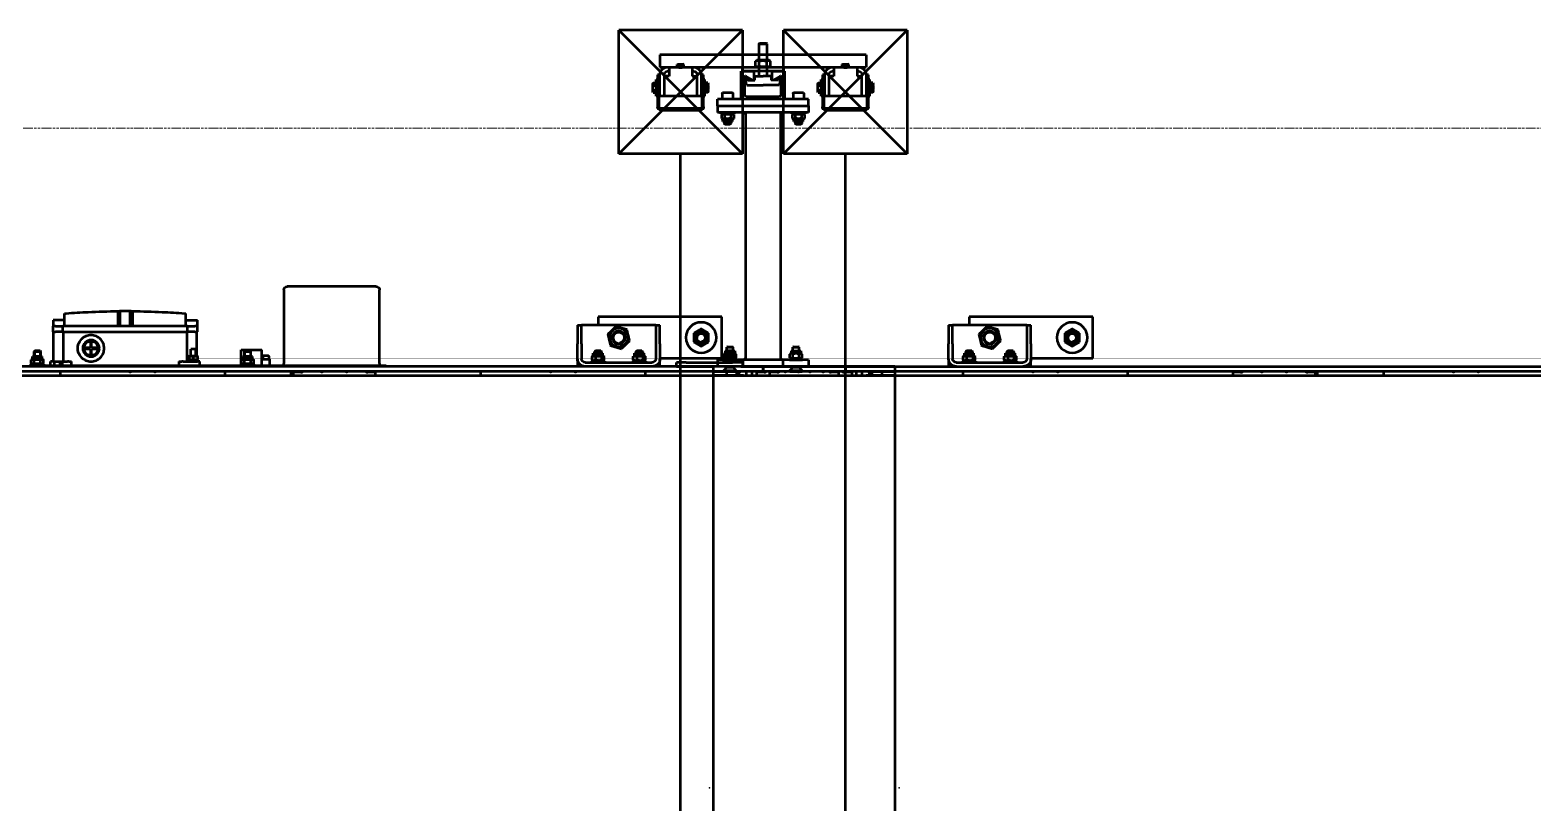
# Model space of a CAD drawing. Header units: metres. Extents: x -9802 to 773, y -8579 to 5125.
# Drawn here: x -4784.8 to -4602.6, y -1580.9 to -1487.2 of the extents above; entities that cross this region are included whole.
import ezdxf

# ---------------------------------------------------------------- set-up
doc = ezdxf.new("R2010")
doc.units = ezdxf.units.M
doc.header["$MEASUREMENT"] = 0
doc.linetypes.add('AM_ISO09W050', pattern=[22.5, 12, -1.5, 3, -1.5, 3, -1.5])
doc.linetypes.add('Amconstr', pattern=[9999, 9999, 0])
doc.layers.get('0').update_dxf_attribs({"color": 30, "lineweight": 0})
for name, color, linetype, lineweight in [('AM_CL', 1, 'Amconstr', 25), ('SSN_PBC-AM_0', 5, 'Continuous', 50), ('SSN_PBC-AM_11', 9, 'AM_ISO09W050', 18), ('SSN_Signalgeber-AM_0', 3, 'Continuous', 50)]:
    doc.layers.add(name, color=color, linetype=linetype, lineweight=lineweight)

# ---------------------------------------------------------------- blocks, each defined once
blk = doc.blocks.new('PBC_3190_20-017-10022_D')
at = {"layer": 'AM_CL'}
for p in [(0, 0), (3200, 0)]:
    blk.add_point(p, dxfattribs=at)
at = {"layer": 'SSN_PBC-AM_0'}
for p, q in [((5, 511), (5, -511)), ((3195, -511), (3195, 511)), ((41.5, -500), (5, -500)), ((5, -505), (38, -505)), ((21, -500), (21, -505)), ((33, -504.5), (33, -500)), ((36.1, -504.5), (33, -504.5)), ((36.1, -500), (36.1, -505)), ((1397, -505), (38, -505)), ((41.5, -500), (78, -500)), ((65, -505), (65, -511)), ((73, -505), (73, -500)), ((82.3, -504), (73, -504)), ((78, -500), (3122, -500)), ((78, -504.5), (78, -504)), ((78, -505), (78, -504.5)), ((82.3, -504), (84, -504)), ((84.5, -504.5), (84.5, -505)), ((161.5, -505), (161.5, -504.5)), ((162, -504), (163.7, -504)), ((173, -504), (163.7, -504)), ((165, -505), (165, -511)), ((168, -504), (168, -504.5)), ((168, -504.5), (168, -505)), ((173, -500), (173, -504)), ((173, -504), (173, -504.5)), ((173, -504.5), (173, -505)), ((178, -505), (178, -500)), ((185, -505), (185, -500)), ((307.5, -505), (307.5, -500)), ((507.5, -500), (507.5, -505)), ((635, -504), (635, -500)), ((635, -504.5), (635, -504)), ((644.3, -504), (635, -504)), ((635, -505), (635, -504.5)), ((640, -504.5), (640, -504)), ((640, -505), (640, -504.5)), ((644.3, -504), (646, -504)), ((646.5, -504.5), (646.5, -505)), ((723.5, -505), (723.5, -504.5)), ((724, -504), (725.7, -504)), ((735, -504), (725.7, -504)), ((730, -504), (730, -504.5)), ((730, -504.5), (730, -505)), ((735, -500), (735, -504)), ((735, -504), (735, -504.5)), ((735, -504.5), (735, -505)), ((737.5, -500), (737.5, -505)), ((817.5, -505), (817.5, -500)), ((3162, -505), (1803, -505)), ((2182.5, -505), (2182.5, -500)), ((2382.5, -500), (2382.5, -505)), ((2462.5, -505), (2462.5, -500)), ((2465, -504), (2465, -500)), ((2474.3, -504), (2465, -504)), ((2465, -504.5), (2465, -504)), ((2465, -505), (2465, -504.5)), ((2470, -504.5), (2470, -504)), ((2470, -505), (2470, -504.5)), ((2474.3, -504), (2476, -504)), ((2476.5, -504.5), (2476.5, -505)), ((2553.5, -505), (2553.5, -504.5)), ((2554, -504), (2555.7, -504)), ((2565, -504), (2555.7, -504)), ((2560, -504), (2560, -504.5)), ((2560, -504.5), (2560, -505)), ((2565, -500), (2565, -504)), ((2565, -504), (2565, -504.5)), ((2565, -504.5), (2565, -505)), ((2692.5, -505), (2692.5, -500)), ((2892.5, -500), (2892.5, -505)), ((3015, -500), (3015, -505)), ((3022, -500), (3022, -505)), ((3027, -504), (3027, -500)), ((3027, -504.5), (3027, -504)), ((3036.3, -504), (3027, -504)), ((3027, -505), (3027, -504.5)), ((3032, -504.5), (3032, -504)), ((3032, -505), (3032, -504.5)), ((3035, -511), (3035, -505)), ((3036.3, -504), (3038, -504)), ((3038.5, -504.5), (3038.5, -505)), ((3115.5, -505), (3115.5, -504.5)), ((3116, -504), (3117.7, -504)), ((3127, -504), (3117.7, -504)), ((3122, -500), (3160.1, -500)), ((3122, -504), (3122, -504.5)), ((3122, -504.5), (3122, -505)), ((3127, -500), (3127, -505)), ((3135, -511), (3135, -505)), ((3195, -500), (3160.1, -500)), ((3162, -505), (3195, -505)), ((3163.9, -505), (3163.9, -500)), ((3167, -504.5), (3163.9, -504.5)), ((3167, -504.5), (3167, -500)), ((3179, -505), (3179, -500)), ((-40, -511), (-28, -511)), ((-40, -511), (-40, -516)), ((-28, -516), (-40, -516)), ((-28, -511), (5, -511)), ((-28, -516), (28, -516)), ((38, -511), (5, -511)), ((17, -517.6), (17, -516)), ((17, -517.6), (33, -517.6)), ((17.8, -518.6), (17.8, -523.1)), ((19.2, -517.6), (18.3, -518.1)), ((19.2, -524), (18.3, -523.6)), ((30.8, -524), (19.2, -524)), ((19.2, -524), (19.2, -527.1)), ((30.8, -527.1), (19.2, -527.1)), ((19.5, -518.6), (19.5, -523.1)), ((21, -527.1), (21, -529.2)), ((21.7, -527.1), (21.7, -530)), ((26.6, -518.6), (26.6, -523.1)), ((40, -516), (28, -516)), ((28.3, -530), (28.3, -527.1)), ((29, -527.1), (29, -529.2)), ((30.8, -517.6), (31.7, -518.1)), ((30.8, -524), (31.7, -523.6)), ((30.8, -524), (30.8, -527.1)), ((32.2, -518.6), (32.2, -523.1)), ((33, -517.6), (33, -516)), ((38, -511), (1397, -511)), ((40, -516), (40, -511)), ((290, -520.3), (290, -511)), ((290, -520.3), (290, -538.5)), ((295, -538.5), (295, -520.3)), ((299.3, -516), (380.7, -516)), ((307, -517.6), (307, -516)), ((307, -517.6), (323, -517.6)), ((307.6, -518.6), (307.6, -523.1)), ((309.2, -517.6), (308, -518.3)), ((309.2, -524), (308, -523.4)), ((320.8, -524), (309.2, -524)), ((309.2, -524), (309.2, -527.1)), ((320.8, -527.1), (309.2, -527.1)), ((311, -527.1), (311, -529.2)), ((311.7, -527.1), (311.7, -530)), ((312.3, -518.6), (312.3, -523.1)), ((318.3, -530), (318.3, -527.1)), ((319, -527.1), (319, -529.2)), ((319.7, -518.6), (319.7, -523.1)), ((320.8, -517.6), (322, -518.3)), ((320.8, -524), (322, -523.4)), ((320.8, -524), (320.8, -527.1)), ((322.4, -518.6), (322.4, -523.1)), ((323, -517.6), (323, -516)), ((357, -517.6), (357, -516)), ((357, -517.6), (373, -517.6)), ((357.6, -518.6), (357.6, -523.1)), ((359.2, -517.6), (358, -518.3)), ((359.2, -524), (358, -523.4)), ((370.8, -524), (359.2, -524)), ((359.2, -524), (359.2, -527.1)), ((370.8, -527.1), (359.2, -527.1)), ((361, -527.1), (361, -529.2)), ((361.7, -527.1), (361.7, -530)), ((362.3, -518.6), (362.3, -523.1)), ((368.3, -530), (368.3, -527.1)), ((369, -527.1), (369, -529.2)), ((369.7, -518.6), (369.7, -523.1)), ((370.8, -517.6), (372, -518.3)), ((370.8, -524), (372, -523.4)), ((370.8, -524), (370.8, -527.1)), ((372.4, -518.6), (372.4, -523.1)), ((373, -517.6), (373, -516)), ((385, -538.5), (385, -520.3)), ((390, -511), (390, -520.3)), ((390, -538.5), (390, -520.3)), ((390, -521), (465, -521)), ((465, -521), (465, -571)), ((3162, -511), (1803, -511)), ((2148, -512), (2147, -512)), ((2147, -512), (2147, -513.6)), ((2163, -513.6), (2147, -513.6)), ((2149.2, -513.6), (2147.5, -514.6)), ((2147.5, -514.6), (2147.5, -519.1)), ((2149.2, -520), (2147.5, -519.1)), ((2148, -511), (2148, -512)), ((2148, -512), (2578, -512)), ((2160.8, -520), (2149.2, -520)), ((2149.2, -520), (2149.2, -523.1)), ((2160.8, -523.1), (2149.2, -523.1)), ((2151, -523.1), (2151, -529.2)), ((2151.2, -514.6), (2151.2, -519.1)), ((2151.7, -523.1), (2151.7, -530)), ((2158.3, -530), (2158.3, -523.1)), ((2158.8, -514.6), (2158.8, -519.1)), ((2159, -523.1), (2159, -529.2)), ((2160.8, -513.6), (2162.5, -514.6)), ((2160.8, -520), (2162.5, -519.1)), ((2160.8, -520), (2160.8, -523.1)), ((2162.5, -514.6), (2162.5, -519.1)), ((2163, -512), (2163, -513.6)), ((2171, -512), (2171, -517)), ((2174, -517), (2171, -517)), ((2173, -517), (2173, -518.6)), ((2174.5, -518.6), (2173, -518.6)), ((2174, -517), (2175.5, -517)), ((2174.5, -518.6), (2174, -518.9)), ((2174, -523), (2174, -519.4)), ((2174.5, -523.8), (2174, -523.5)), ((2174.5, -517), (2174.5, -553)), ((2175.5, -512), (2175.5, -517)), ((2175.5, -517), (2182.5, -517)), ((2182.5, -512), (2182.5, -517)), ((2182.5, -517), (2185.5, -517)), ((2185.5, -512), (2185.5, -517)), ((2185.5, -517), (2191.4, -517)), ((2186.5, -517), (2186.5, -553)), ((2192.9, -517), (2191.4, -517)), ((2192.9, -517), (2196.5, -517)), ((2196.5, -512), (2196.5, -517)), ((2219.5, -532.5), (2219.5, -524.3)), ((2220.5, -524.3), (2220.5, -532.5)), ((2326.5, -517), (2326.5, -512)), ((2326.5, -517), (2330.1, -517)), ((2331.6, -517), (2330.1, -517)), ((2331.6, -517), (2349, -517)), ((2336.5, -517), (2336.5, -553)), ((2338, -517), (2338, -518.6)), ((2350, -518.6), (2338, -518.6)), ((2339.5, -518.6), (2339, -518.9)), ((2339, -523), (2339, -519.4)), ((2339.5, -523.8), (2339, -523.5)), ((2339.5, -523.8), (2348.5, -523.8)), ((2341, -523.8), (2341, -532)), ((2344, -523), (2344, -519.4)), ((2347, -523.8), (2347, -532)), ((2348.5, -518.6), (2348.5, -518.6)), ((2348.5, -518.6), (2349, -518.9)), ((2348.5, -523.8), (2349, -523.5)), ((2348.5, -523.8), (2348.5, -553)), ((2352, -517), (2349, -517)), ((2349, -523), (2349, -519.4)), ((2350, -517), (2350, -518.6)), ((2352, -512), (2352, -517)), ((2402, -512), (2402, -513.6)), ((2418, -513.6), (2402, -513.6)), ((2402, -513.6), (2402, -531)), ((2404.2, -513.6), (2402.5, -514.6)), ((2402.5, -514.6), (2402.5, -519.1)), ((2404.2, -520), (2402.5, -519.1)), ((2415.8, -520), (2404.2, -520)), ((2404.2, -520), (2404.2, -523.1)), ((2415.8, -523.1), (2404.2, -523.1)), ((2406, -523.1), (2406, -529.2)), ((2406.2, -514.6), (2406.2, -519.1)), ((2406.7, -523.1), (2406.7, -530)), ((2413.3, -530), (2413.3, -523.1)), ((2413.8, -514.6), (2413.8, -519.1)), ((2414, -523.1), (2414, -529.2)), ((2415.8, -513.6), (2417.5, -514.6)), ((2415.8, -520), (2417.5, -519.1)), ((2415.8, -520), (2415.8, -523.1)), ((2417.5, -514.6), (2417.5, -519.1)), ((2418, -512), (2418, -513.6)), ((2427, -512), (2427, -531)), ((2427, -520), (2437, -520)), ((2428.5, -523.6), (2428.5, -520)), ((2435.1, -524), (2428.9, -524)), ((2435.5, -523.6), (2435.5, -520)), ((2437, -512), (2437, -520)), ((2454, -512), (2454, -514.4)), ((2454, -604), (2454, -514.4)), ((2570, -514.4), (2570, -512)), ((2570, -514.4), (2570, -604)), ((2578, -511), (2578, -512)), ((2810, -520.3), (2810, -511)), ((2810, -520.3), (2810, -538.5)), ((2815, -538.5), (2815, -520.3)), ((2819.3, -516), (2900.7, -516)), ((2827, -517.6), (2827, -516)), ((2827, -517.6), (2843, -517.6)), ((2827.6, -518.6), (2827.6, -523.1)), ((2829.2, -517.6), (2828, -518.3)), ((2829.2, -524), (2828, -523.4)), ((2840.8, -524), (2829.2, -524)), ((2829.2, -524), (2829.2, -527.1)), ((2840.8, -527.1), (2829.2, -527.1)), ((2831, -527.1), (2831, -529.2)), ((2831.7, -527.1), (2831.7, -530)), ((2832.3, -518.6), (2832.3, -523.1)), ((2838.3, -530), (2838.3, -527.1)), ((2839, -527.1), (2839, -529.2)), ((2839.7, -518.6), (2839.7, -523.1)), ((2840.8, -517.6), (2842, -518.3)), ((2840.8, -524), (2842, -523.4)), ((2840.8, -524), (2840.8, -527.1)), ((2842.4, -518.6), (2842.4, -523.1)), ((2843, -517.6), (2843, -516)), ((2877, -517.6), (2877, -516)), ((2877, -517.6), (2893, -517.6)), ((2877.6, -518.6), (2877.6, -523.1)), ((2879.2, -517.6), (2878, -518.3)), ((2879.2, -524), (2878, -523.4)), ((2890.8, -524), (2879.2, -524)), ((2879.2, -524), (2879.2, -527.1)), ((2890.8, -527.1), (2879.2, -527.1)), ((2881, -527.1), (2881, -529.2)), ((2881.7, -527.1), (2881.7, -530)), ((2882.3, -518.6), (2882.3, -523.1)), ((2888.3, -530), (2888.3, -527.1)), ((2889, -527.1), (2889, -529.2)), ((2889.7, -518.6), (2889.7, -523.1)), ((2890.8, -517.6), (2892, -518.3)), ((2890.8, -524), (2892, -523.4)), ((2890.8, -524), (2890.8, -527.1)), ((2892.4, -518.6), (2892.4, -523.1)), ((2893, -517.6), (2893, -516)), ((2905, -538.5), (2905, -520.3)), ((2910, -511), (2910, -520.3)), ((2910, -538.5), (2910, -520.3)), ((2910, -521), (2985, -521)), ((2985, -521), (2985, -571)), ((3195, -511), (3162, -511)), ((21, -529.2), (29, -529.2)), ((21.8, -530), (21, -529.2)), ((28.2, -530), (21.8, -530)), ((28.2, -530), (29, -529.2)), ((290, -561), (290, -538.5)), ((295, -538.5), (295, -561)), ((311, -529.2), (319, -529.2)), ((311.8, -530), (311, -529.2)), ((318.2, -530), (311.8, -530)), ((318.2, -530), (319, -529.2)), ((361, -529.2), (369, -529.2)), ((361.8, -530), (361, -529.2)), ((368.2, -530), (361.8, -530)), ((368.2, -530), (369, -529.2)), ((385, -561), (385, -538.5)), ((390, -538.5), (390, -561)), ((2151, -529.2), (2159, -529.2)), ((2151.8, -530), (2151, -529.2)), ((2158.2, -530), (2151.8, -530)), ((2158.2, -530), (2159, -529.2)), ((2211.3, -532.5), (2219.5, -532.5)), ((2219.5, -533.5), (2211.3, -533.5)), ((2219.5, -541.7), (2219.5, -533.5)), ((2220.5, -532.5), (2228.7, -532.5)), ((2228.7, -533.5), (2220.5, -533.5)), ((2220.5, -533.5), (2220.5, -541.7)), ((2347, -532), (2341, -532)), ((2402, -531), (2427, -531)), ((2406, -529.2), (2414, -529.2)), ((2406.8, -530), (2406, -529.2)), ((2413.2, -530), (2406.8, -530)), ((2413.2, -530), (2414, -529.2)), ((2810, -561), (2810, -538.5)), ((2815, -538.5), (2815, -561)), ((2831, -529.2), (2839, -529.2)), ((2831.8, -530), (2831, -529.2)), ((2838.2, -530), (2831.8, -530)), ((2838.2, -530), (2839, -529.2)), ((2881, -529.2), (2889, -529.2)), ((2881.8, -530), (2881, -529.2)), ((2888.2, -530), (2881.8, -530)), ((2888.2, -530), (2889, -529.2)), ((2905, -561), (2905, -538.5)), ((2910, -538.5), (2910, -561)), ((290, -561), (295, -561)), ((385, -561), (295, -561)), ((315, -571), (315, -561)), ((385, -561), (390, -561)), ((2174, -553), (2177, -553)), ((2174, -553), (2174, -560)), ((2177, -560), (2174, -560)), ((2174, -567), (2174, -560)), ((2183, -553), (2177, -553)), ((2177, -560), (2183, -560)), ((2186, -553), (2183, -553)), ((2183, -560), (2186, -560)), ((2186, -553), (2187.8, -553)), ((2186, -553), (2186, -560)), ((2187.8, -560), (2186, -560)), ((2187.8, -553), (2335.2, -553)), ((2335.2, -560), (2187.8, -560)), ((2188, -560), (2188, -575.3)), ((2252.5, -578), (2252.5, -560)), ((2255.5, -560), (2255.5, -578)), ((2267.5, -560), (2267.5, -578)), ((2270.5, -560), (2270.5, -578)), ((2335, -560), (2335, -575.3)), ((2335.2, -553), (2337, -553)), ((2337, -560), (2335.2, -560)), ((2340, -553), (2337, -553)), ((2337, -553), (2337, -560)), ((2337, -560), (2340, -560)), ((2346, -553), (2340, -553)), ((2340, -560), (2346, -560)), ((2346, -553), (2349, -553)), ((2349, -560), (2346, -560)), ((2349, -553), (2349, -560)), ((2349, -560), (2349, -567)), ((2810, -561), (2815, -561)), ((2905, -561), (2815, -561)), ((2835, -571), (2835, -561)), ((2905, -561), (2910, -561)), ((465, -571), (315, -571)), ((2188, -567), (2174, -567)), ((2335, -567), (2349, -567)), ((2985, -571), (2835, -571)), ((2566, -608), (2458, -608))]:
    blk.add_line(p, q, dxfattribs=at)
for centre, radius in [((440, -546), 18.5), ((2220, -533), 10), ((2960, -546), 18.5), ((340, -546), 11.2), ((340, -546), 8), ((340, -546), 8), ((340, -546), 7), ((440, -546), 8.3), ((440, -546), 6), ((440, -546), 6), ((440, -546), 5.5), ((2860, -546), 11.2), ((2860, -546), 8), ((2860, -546), 8), ((2860, -546), 7), ((2960, -546), 8.3), ((2960, -546), 6), ((2960, -546), 6), ((2960, -546), 5.5)]:
    blk.add_circle(centre, radius, dxfattribs=at)
for centre, radius, start, end in [((84, -504.5), 0.5, 0, 90), ((108, -505), 1, 0, 180), ((138, -505), 1, 0, 180), ((162, -504.5), 0.5, 90, 180), ((392.5, -505), 1, 0, 180), ((422.5, -505), 1, 0, 180), ((646, -504.5), 0.5, 0, 90), ((670, -505), 1, 0, 180), ((700, -505), 1, 0, 180), ((724, -504.5), 0.5, 90, 180), ((902.5, -505), 1, 0, 180), ((932.5, -505), 1, 0, 180), ((2267.5, -505), 1, 0, 180), ((2297.5, -505), 1, 0, 180), ((2476, -504.5), 0.5, 0, 90), ((2500, -505), 1, 0, 180), ((2530, -505), 1, 0, 180), ((2554, -504.5), 0.5, 90, 180), ((2777.5, -505), 1, 0, 180), ((2807.5, -505), 1, 0, 180), ((3038, -504.5), 0.5, 0, 90), ((3062, -505), 1, 0, 180), ((3092, -505), 1, 0, 180), ((3116, -504.5), 0.5, 90, 180), ((299.3, -520.3), 9.3, 90, 180), ((299.3, -520.3), 4.3, 90, 180), ((380.7, -520.3), 9.3, 0, 90), ((380.7, -520.3), 4.3, 0, 90), ((2220, -533), 16, 117.8291, 242.1709), ((2220, -533), 9.75, 92.9395, 177.0605), ((2220, -533), 8.68, 93.3031, 176.6969), ((2220, -533), 9.75, 2.9395, 87.0605), ((2220, -533), 8.68, 3.3031, 86.6969), ((2428.9, -523.6), 0.4, 180, 270), ((2435.1, -523.6), 0.4, 270, 0), ((2819.3, -520.3), 9.3, 90, 180), ((2819.3, -520.3), 4.3, 90, 180), ((2900.7, -520.3), 9.3, 0, 90), ((2900.7, -520.3), 4.3, 0, 90), ((340, -546), 6.79, 170, 80), ((440, -546), 4.95, 170, 80), ((2220, -533), 9.75, 182.9395, 267.0605), ((2220, -533), 8.68, 183.3031, 266.6969), ((2220, -533), 8.68, 273.3031, 356.6969), ((2220, -533), 9.75, 272.9395, 357.0605), ((2860, -546), 6.79, 170, 80), ((2960, -546), 4.95, 170, 80), ((2261.5, 422), 1000, 269.4843, 269.5989), ((2261.5, 422), 1000, 270.4011, 270.5157), ((2458, -604), 4, 180, 270), ((2566, -604), 4, 270, 0)]:
    blk.add_arc(centre, radius, start, end, dxfattribs=at)
for points, weights in [([(19.5, -518.6), (18.7, -517.5), (17.8, -518.6)], [1, 1.15470053838, 1]), ([(17.8, -523.1), (18.7, -524.1), (19.5, -523.1)], [1, 1.15470053838, 1]), ([(26.6, -518.6), (23, -517.5), (19.5, -518.6)], [1, 1.15470053838, 1]), ([(19.5, -523.1), (23, -524.1), (26.6, -523.1)], [1, 1.15470053838, 1]), ([(32.2, -518.6), (29.4, -517.5), (26.6, -518.6)], [1, 1.15470053838, 1]), ([(26.6, -523.1), (29.4, -524.1), (32.2, -523.1)], [1, 1.15470053838, 1]), ([(31.7, -518.1), (31.9, -518.2), (32.2, -518.6)], [1.06470801736, 1.04607917099, 1]), ([(32.2, -523.1), (31.9, -523.4), (31.7, -523.6)], [1, 1.04607917099, 1.06470801736]), ([(312.3, -518.6), (309.9, -517.5), (307.6, -518.6)], [1, 1.15470053838, 1]), ([(307.6, -518.6), (307.8, -518.4), (308, -518.3)], [1, 1.02264619613, 1.03866216066]), ([(307.6, -523.1), (309.9, -524.1), (312.3, -523.1)], [1, 1.15470053838, 1]), ([(308, -523.4), (307.8, -523.2), (307.6, -523.1)], [1.03866216066, 1.02264619613, 1]), ([(319.7, -518.6), (316, -517.5), (312.3, -518.6)], [1, 1.15470053838, 1]), ([(312.3, -523.1), (316, -524.1), (319.7, -523.1)], [1, 1.15470053838, 1]), ([(322.4, -518.6), (321, -517.5), (319.7, -518.6)], [1, 1.15470053838, 1]), ([(319.7, -523.1), (321, -524.1), (322.4, -523.1)], [1, 1.15470053838, 1]), ([(362.3, -518.6), (359.9, -517.5), (357.6, -518.6)], [1, 1.15470053838, 1]), ([(357.6, -518.6), (357.8, -518.4), (358, -518.3)], [1, 1.02264619613, 1.03866216066]), ([(357.6, -523.1), (359.9, -524.1), (362.3, -523.1)], [1, 1.15470053838, 1]), ([(358, -523.4), (357.8, -523.2), (357.6, -523.1)], [1.03866216066, 1.02264619613, 1]), ([(369.7, -518.6), (366, -517.5), (362.3, -518.6)], [1, 1.15470053838, 1]), ([(362.3, -523.1), (366, -524.1), (369.7, -523.1)], [1, 1.15470053838, 1]), ([(372.4, -518.6), (371, -517.5), (369.7, -518.6)], [1, 1.15470053838, 1]), ([(369.7, -523.1), (371, -524.1), (372.4, -523.1)], [1, 1.15470053838, 1]), ([(2151.2, -514.6), (2149.4, -513.5), (2147.5, -514.6)], [1, 1.15470053838, 1]), ([(2147.5, -519.1), (2149.4, -520.1), (2151.2, -519.1)], [1, 1.15470053838, 1]), ([(2158.8, -514.6), (2155, -513.5), (2151.2, -514.6)], [1, 1.15470053838, 1]), ([(2151.2, -519.1), (2155, -520.1), (2158.8, -519.1)], [1, 1.15470053838, 1]), ([(2162.5, -514.6), (2160.6, -513.5), (2158.8, -514.6)], [1, 1.15470053838, 1]), ([(2158.8, -519.1), (2160.6, -520.1), (2162.5, -519.1)], [1, 1.15470053838, 1]), ([(2174, -519.4), (2174, -518.9), (2174, -518.9)], [1, 1.07735026919, 1.07735026919]), ([(2174.5, -519.2), (2174.3, -519.3), (2174, -519.4)], [1.02530862327, 1.01390395077, 1]), ([(2174, -523), (2174.3, -523.1), (2174.5, -523.2)], [1, 1.01390395077, 1.02530862327]), ([(2174, -523.5), (2174, -523.5), (2174, -523)], [1.07735026919, 1.07735026919, 1]), ([(2219.5, -524.3), (2219.5, -523.8), (2219.5, -523.3)], [1, 1.00170221018, 1]), ([(2220.5, -523.3), (2220.5, -523.8), (2220.5, -524.3)], [1, 1.00170221018, 1]), ([(2339, -519.4), (2339, -518.9), (2339, -518.9)], [1, 1.07735026919, 1.07735026919]), ([(2344, -519.4), (2341.5, -518.5), (2339, -519.4)], [1, 1.15470053838, 1]), ([(2339, -523), (2341.5, -523.9), (2344, -523)], [1, 1.15470053838, 1]), ([(2339, -523.5), (2339, -523.5), (2339, -523)], [1.07735026919, 1.07735026919, 1]), ([(2349, -519.4), (2346.5, -518.5), (2344, -519.4)], [1, 1.15470053838, 1]), ([(2344, -523), (2346.5, -523.9), (2349, -523)], [1, 1.15470053838, 1]), ([(2349, -518.9), (2349, -518.9), (2349, -519.4)], [1.07735026919, 1.07735026919, 1]), ([(2349, -523), (2349, -523.5), (2349, -523.5)], [1, 1.07735026919, 1.07735026919]), ([(2406.2, -514.6), (2404.4, -513.5), (2402.5, -514.6)], [1, 1.15470053838, 1]), ([(2402.5, -519.1), (2404.4, -520.1), (2406.2, -519.1)], [1, 1.15470053838, 1]), ([(2413.8, -514.6), (2410, -513.5), (2406.2, -514.6)], [1, 1.15470053838, 1]), ([(2406.2, -519.1), (2410, -520.1), (2413.8, -519.1)], [1, 1.15470053838, 1]), ([(2417.5, -514.6), (2415.6, -513.5), (2413.8, -514.6)], [1, 1.15470053838, 1]), ([(2413.8, -519.1), (2415.6, -520.1), (2417.5, -519.1)], [1, 1.15470053838, 1]), ([(2832.3, -518.6), (2829.9, -517.5), (2827.6, -518.6)], [1, 1.15470053838, 1]), ([(2827.6, -518.6), (2827.8, -518.4), (2828, -518.3)], [1, 1.02264619613, 1.03866216066]), ([(2827.6, -523.1), (2829.9, -524.1), (2832.3, -523.1)], [1, 1.15470053838, 1]), ([(2828, -523.4), (2827.8, -523.2), (2827.6, -523.1)], [1.03866216066, 1.02264619613, 1]), ([(2839.7, -518.6), (2836, -517.5), (2832.3, -518.6)], [1, 1.15470053838, 1]), ([(2832.3, -523.1), (2836, -524.1), (2839.7, -523.1)], [1, 1.15470053838, 1]), ([(2842.4, -518.6), (2841, -517.5), (2839.7, -518.6)], [1, 1.15470053838, 1]), ([(2839.7, -523.1), (2841, -524.1), (2842.4, -523.1)], [1, 1.15470053838, 1]), ([(2882.3, -518.6), (2879.9, -517.5), (2877.6, -518.6)], [1, 1.15470053838, 1]), ([(2877.6, -518.6), (2877.8, -518.4), (2878, -518.3)], [1, 1.02264619613, 1.03866216066]), ([(2877.6, -523.1), (2879.9, -524.1), (2882.3, -523.1)], [1, 1.15470053838, 1]), ([(2878, -523.4), (2877.8, -523.2), (2877.6, -523.1)], [1.03866216066, 1.02264619613, 1]), ([(2889.7, -518.6), (2886, -517.5), (2882.3, -518.6)], [1, 1.15470053838, 1]), ([(2882.3, -523.1), (2886, -524.1), (2889.7, -523.1)], [1, 1.15470053838, 1]), ([(2892.4, -518.6), (2891, -517.5), (2889.7, -518.6)], [1, 1.15470053838, 1]), ([(2889.7, -523.1), (2891, -524.1), (2892.4, -523.1)], [1, 1.15470053838, 1]), ([(326.7, -549.9), (328.3, -543.2), (329.9, -536.5)], [1, 1.15470053838, 1]), ([(329.9, -536.5), (336.6, -534.5), (343.2, -532.5)], [1, 1.15470053838, 1]), ([(343.2, -532.5), (348.3, -537.3), (353.3, -542.1)], [1, 1.15470053838, 1]), ([(353.3, -542.1), (351.7, -548.8), (350.1, -555.5)], [1, 1.15470053838, 1]), ([(431, -540.8), (435.5, -538.2), (440, -535.6)], [1, 1.15470053838, 1]), ([(431, -551.2), (431, -546), (431, -540.8)], [1, 1.15470053838, 1]), ([(440, -535.6), (444.5, -538.2), (449, -540.8)], [1, 1.15470053838, 1]), ([(449, -540.8), (449, -546), (449, -551.2)], [1, 1.15470053838, 1]), ([(2210.3, -532.5), (2210.8, -532.5), (2211.3, -532.5)], [1, 1.00170221045, 1]), ([(2211.3, -533.5), (2210.8, -533.5), (2210.3, -533.5)], [1, 1.0017022103, 1]), ([(2219.5, -542.7), (2219.5, -542.2), (2219.5, -541.7)], [1, 1.00170221018, 1]), ([(2220.5, -541.7), (2220.5, -542.2), (2220.5, -542.7)], [1, 1.00170221018, 1]), ([(2228.7, -532.5), (2229.2, -532.5), (2229.7, -532.5)], [1, 1.00170221018, 1]), ([(2229.7, -533.5), (2229.2, -533.5), (2228.7, -533.5)], [1, 1.0017022102, 1]), ([(2846.7, -549.9), (2848.3, -543.2), (2849.9, -536.5)], [1, 1.15470053838, 1]), ([(2849.9, -536.5), (2856.6, -534.5), (2863.2, -532.5)], [1, 1.15470053838, 1]), ([(2863.2, -532.5), (2868.3, -537.3), (2873.3, -542.1)], [1, 1.15470053838, 1]), ([(2873.3, -542.1), (2871.7, -548.8), (2870.1, -555.5)], [1, 1.15470053838, 1]), ([(2951, -540.8), (2955.5, -538.2), (2960, -535.6)], [1, 1.15470053838, 1]), ([(2951, -551.2), (2951, -546), (2951, -540.8)], [1, 1.15470053838, 1]), ([(2960, -535.6), (2964.5, -538.2), (2969, -540.8)], [1, 1.15470053838, 1]), ([(2969, -540.8), (2969, -546), (2969, -551.2)], [1, 1.15470053838, 1]), ([(336.8, -559.5), (331.7, -554.7), (326.7, -549.9)], [1, 1.15470053838, 1]), ([(350.1, -555.5), (343.4, -557.5), (336.8, -559.5)], [1, 1.15470053838, 1]), ([(440, -556.4), (435.5, -553.8), (431, -551.2)], [1, 1.15470053838, 1]), ([(449, -551.2), (444.5, -553.8), (440, -556.4)], [1, 1.15470053838, 1]), ([(2856.8, -559.5), (2851.7, -554.7), (2846.7, -549.9)], [1, 1.15470053838, 1]), ([(2870.1, -555.5), (2863.4, -557.5), (2856.8, -559.5)], [1, 1.15470053838, 1]), ([(2960, -556.4), (2955.5, -553.8), (2951, -551.2)], [1, 1.15470053838, 1]), ([(2969, -551.2), (2964.5, -553.8), (2960, -556.4)], [1, 1.15470053838, 1])]:
    blk.add_rational_spline(points, weights, degree=2, dxfattribs=at)
for points, knots in [([(2212.5, -518.9), (2213, -518.6), (2213.4, -518.4), (2214.9, -517.8), (2215.9, -517.5), (2218, -517.1), (2219, -517), (2221, -517), (2222, -517.1), (2224.1, -517.5), (2225.1, -517.8), (2227.1, -518.6), (2228.1, -519.1), (2229.8, -520.3), (2230.6, -521), (2232, -522.4), (2232.7, -523.2), (2233.9, -524.9), (2234.4, -525.9), (2235.2, -527.9), (2235.5, -528.9), (2235.9, -531), (2236, -532), (2236, -533), (2236, -534), (2235.9, -535), (2235.5, -537.1), (2235.2, -538.1), (2234.4, -540.1), (2233.9, -541.1), (2232.7, -542.8), (2232, -543.6), (2230.6, -545), (2229.8, -545.7), (2228.1, -546.9), (2227.1, -547.4), (2225.1, -548.2), (2224.1, -548.5), (2222, -548.9), (2221, -549), (2219, -549), (2218, -548.9), (2215.9, -548.5), (2214.9, -548.2), (2213.4, -547.6), (2213, -547.4), (2212.5, -547.1)], [-3.157691, -3.157691, -3.157691, -3.157691, -3.017539, -3.017539, -2.715197, -2.715197, -2.412854, -2.412854, -2.110946, -2.110946, -1.809038, -1.809038, -1.50713, -1.50713, -1.205222, -1.205222, -0.903916, -0.903916, -0.602611, -0.602611, -0.301305, -0.301305, 0, 0, 0, 0.301305, 0.301305, 0.602611, 0.602611, 0.903916, 0.903916, 1.205222, 1.205222, 1.50713, 1.50713, 1.809038, 1.809038, 2.110946, 2.110946, 2.412854, 2.412854, 2.715197, 2.715197, 3.017539, 3.017539, 3.157691, 3.157691, 3.157691, 3.157691]), ([(2188, -575.3), (2188, -575.3), (2188, -575.3), (2188.2, -575.3), (2188.4, -575.3), (2188.7, -575.4), (2189, -575.4), (2189.4, -575.4), (2189.5, -575.4), (2189.7, -575.4)], [0, 0, 0, 0, 0.073821, 0.073821, 0.147642, 0.147642, 0.2216762, 0.2216762, 0.272127, 0.272127, 0.272127, 0.272127]), ([(2189.7, -575.4), (2198.6, -576.1), (2207.6, -576.6), (2228.5, -577.5), (2240.5, -577.9), (2252.5, -578)], [10.041981, 10.041981, 10.041981, 10.041981, 12.587239, 12.587239, 15.942969, 15.942969, 15.942969, 15.942969]), ([(2255.5, -578), (2255.5, -578), (2255.5, -578), (2255.4, -578), (2255.3, -578), (2255.1, -578), (2255, -578), (2254.8, -578), (2254.6, -578), (2254.5, -578)], [0.3013531, 0.3013531, 0.3013531, 0.3013531, 0.3390217, 0.3390217, 0.3766903, 0.3766903, 0.4143598, 0.4143598, 0.4520294, 0.4520294, 0.4520294, 0.4520294]), ([(2267.5, -578), (2267.5, -578), (2267.3, -578), (2266.7, -578), (2266.3, -578), (2265.2, -578), (2264.5, -578), (2263.1, -578), (2262.3, -578), (2260.7, -578), (2259.9, -578), (2258.5, -578), (2257.8, -578), (2256.7, -578), (2256.3, -578), (2255.7, -578), (2255.5, -578), (2255.5, -578)], [-1.808101, -1.808101, -1.808101, -1.808101, -1.582088, -1.582088, -1.356076, -1.356076, -1.130063, -1.130063, -0.90405, -0.90405, -0.678038, -0.678038, -0.452025, -0.452025, -0.226013, -0.226013, 0, 0, 0, 0]), ([(2268.5, -578), (2268.4, -578), (2268.2, -578), (2268, -578), (2267.9, -578), (2267.7, -578), (2267.6, -578), (2267.5, -578), (2267.5, -578), (2267.5, -578)], [-0.1506763, -0.1506763, -0.1506763, -0.1506763, -0.1130068, -0.1130068, -0.0753372, -0.0753372, -0.0376686, -0.0376686, 0, 0, 0, 0]), ([(2270.5, -578), (2282.5, -577.9), (2294.5, -577.5), (2315.4, -576.6), (2324.4, -576.1), (2333.3, -575.4)], [17.623001, 17.623001, 17.623001, 17.623001, 20.978731, 20.978731, 23.523987, 23.523987, 23.523987, 23.523987]), ([(2333.3, -575.4), (2333.5, -575.4), (2333.6, -575.4), (2334, -575.4), (2334.3, -575.4), (2334.6, -575.3), (2334.8, -575.3), (2335, -575.3), (2335, -575.3), (2335, -575.3)], [0.3192735, 0.3192735, 0.3192735, 0.3192735, 0.3697268, 0.3697268, 0.443761, 0.443761, 0.517582, 0.517582, 0.5914031, 0.5914031, 0.5914031, 0.5914031])]:
    blk.add_open_spline(points, degree=3, knots=knots, dxfattribs=at)
at = {"layer": 'SSN_PBC-AM_11'}
blk.add_line((0, -800), (3200, -800), dxfattribs=at)
blk = doc.blocks.new('LS_Symbol')
at = {"layer": 'SSN_Signalgeber-AM_0'}
for p, q in [((-75, 769), (-75, 919)), ((-75, 919), (75, 919)), ((75, 919), (-75, 769)), ((75, 769), (-75, 919)), ((-75, 919), (75, 919)), ((75, 919), (75, 769)), ((-75, 769), (75, 769)), ((0, 769), (0, -769)), ((-75, -919), (-75, -769)), ((-75, -769), (75, -769)), ((75, -769), (-75, -919)), ((75, -919), (-75, -769)), ((-75, -769), (75, -769)), ((75, -769), (75, -919)), ((-75, -919), (75, -919))]:
    blk.add_line(p, q, dxfattribs=at)
blk = doc.blocks.new('Signalgeber_31-011-00008_300_D')
at = {"layer": 'SSN_Signalgeber-AM_0'}
for p, q in [((-353.5, 128), (-314.8, 128)), ((-353.5, 126), (-353.5, 128)), ((-328, 129.5), (-348, 129.5)), ((-348, 129.5), (-348, 128)), ((-348, 128), (-328, 128)), ((-343.8, 133.1), (-343, 133.5)), ((-343.8, 133.1), (-343.8, 130)), ((-343.8, 130), (-342.3, 130)), ((-333, 133.5), (-343, 133.5)), ((-342.3, 130), (-333.6, 130)), ((-342.3, 130), (-342.3, 129.5)), ((-340.7, 129.5), (-342.3, 129.5)), ((-340.9, 133.1), (-340.9, 130)), ((-335.3, 129.5), (-340.7, 129.5)), ((-333.6, 129.5), (-335.3, 129.5)), ((-335.1, 133.1), (-335.1, 130)), ((-333.6, 130), (-332.2, 130)), ((-333.6, 130), (-333.6, 129.5)), ((-332.2, 133.1), (-333, 133.5)), ((-332.2, 133.1), (-332.2, 130)), ((-328, 128), (-328, 129.5)), ((-378, -125), (-378, 125)), ((-378, 125), (-363, 125)), ((-363, 125), (-363, -125)), ((-363, 115.7), (-363, 84.3)), ((-363, 114), (-352, 114)), ((-358, 114), (-358, 115.7)), ((-328, 125), (-353.7, 125)), ((-353.7, 120), (-328, 120)), ((-314.8, 126), (-353.5, 126)), ((-352, 114), (-352, 120)), ((-328, 75), (-328, 125)), ((-313, 75.8), (-313, 124.2)), ((-311, 124.2), (-311, 75.8)), ((-366.1, 104), (-366.7, 103)), ((-366.7, 103), (-366.7, 97.1)), ((-366.1, 96), (-366.7, 97.1)), ((-364.1, 104), (-366.1, 104)), ((-364.1, 102), (-366.1, 102)), ((-364.1, 98), (-366.1, 98)), ((-364.1, 96), (-366.1, 96)), ((-364.1, 104), (-363.5, 103)), ((-364.1, 96), (-363.5, 97.1)), ((-363.5, 96.5), (-363.5, 103.5)), ((-363, 103.5), (-363.5, 103.5)), ((-363, 103.3), (-363.5, 103.3)), ((-363.5, 103), (-363.5, 97.1)), ((-363, 102.8), (-363.5, 102.8)), ((-363, 102), (-363.5, 102)), ((-363, 101), (-363.5, 101)), ((-363, 100), (-363.5, 100)), ((-363, 99), (-363.5, 99)), ((-363, 98), (-363.5, 98)), ((-363, 97.2), (-363.5, 97.2)), ((-363, 96.7), (-363.5, 96.7)), ((-363, 96.5), (-363.5, 96.5)), ((-363, 96.5), (-363, 103.5)), ((-363, 101.6), (-362.6, 102)), ((-363, 101.6), (-363, 98.4)), ((-362.6, 98), (-363, 98.4)), ((-362.6, 102), (-362.6, 98)), ((-361.7, 102), (-362.6, 102)), ((-361.7, 98), (-362.6, 98)), ((-363, 86), (-352, 86)), ((-358, 84.3), (-358, 86)), ((-328, 80), (-353.7, 80)), ((-353.7, 75), (-328, 75)), ((-353.5, 74), (-314.8, 74)), ((-353.5, 72), (-353.5, 74)), ((-352, 86), (-352, 80)), ((-314.8, 72), (-353.5, 72)), ((-348, 70.5), (-348, 72)), ((-348, 72), (-328, 72)), ((-328, 70.5), (-348, 70.5)), ((-343.8, 66.9), (-343.8, 70)), ((-343.8, 70), (-342.3, 70)), ((-343.8, 66.9), (-343, 66.5)), ((-333, 66.5), (-343, 66.5)), ((-340.7, 70.5), (-342.3, 70.5)), ((-342.3, 70), (-342.3, 70.5)), ((-342.3, 70), (-333.6, 70)), ((-340.9, 66.9), (-340.9, 70)), ((-335.3, 70.5), (-340.7, 70.5)), ((-333.6, 70.5), (-335.3, 70.5)), ((-335.1, 66.9), (-335.1, 70)), ((-333.6, 70), (-333.6, 70.5)), ((-333.6, 70), (-332.2, 70)), ((-332.2, 66.9), (-333, 66.5)), ((-332.2, 66.9), (-332.2, 70)), ((-328, 72), (-328, 70.5)), ((-324, -55), (-324, 55)), ((-316, 55), (-324, 55)), ((-316, 55), (-316, -55)), ((-316, 55), (-308, 55)), ((-316, 55), (-316, -55)), ((-308, -55), (-308, 55)), ((-8, -55), (-8, 55)), ((-8, 55), (0, 55)), ((0, -55), (0, 55)), ((-332, 37.3), (-332, 48.7)), ((-331.2, 49.5), (-324, 49.5)), ((-331.2, 36.5), (-324, 36.5)), ((-324, 36.5), (-324, 49.5)), ((-308, 51), (-308, 35)), ((-306.4, 51), (-308, 51)), ((-306.4, 48.8), (-306.4, 51)), ((-305.4, 50.5), (-306.4, 48.8)), ((-306.4, 48.8), (-306.4, 37.2)), ((-306.4, 35), (-306.4, 37.2)), ((-305.4, 35.5), (-306.4, 37.2)), ((-305.4, 50.5), (-300.9, 50.5)), ((-305.4, 46.8), (-300.9, 46.8)), ((-305.4, 39.2), (-300.9, 39.2)), ((-300.9, 50.5), (-300, 48.8)), ((-300.9, 35.5), (-300, 37.2)), ((-296.9, 48.8), (-300, 48.8)), ((-300, 48.8), (-300, 37.2)), ((-296.9, 37.2), (-300, 37.2)), ((-296.9, 48.8), (-296.9, 37.2)), ((-296.9, 47), (-294.8, 47)), ((-296.9, 39), (-294.8, 39)), ((-294.8, 47), (-294.8, 39)), ((-294, 46.2), (-294.8, 47)), ((-294.8, 39), (-294, 39.8)), ((-294, 46.2), (-294, 39.8)), ((-24, 43.2), (-23.2, 44)), ((-24, 43.2), (-24, 36.8)), ((-23.2, 36), (-24, 36.8)), ((-23.2, 44), (-23.2, 36)), ((-19.1, 44), (-23.2, 44)), ((-19.1, 45.8), (-16, 45.8)), ((-19.1, 45.8), (-19.1, 34.2)), ((-15.1, 47.5), (-16, 45.8)), ((-16, 45.8), (-16, 34.2)), ((-10.6, 47.5), (-15.1, 47.5)), ((-10.6, 43.8), (-15.1, 43.8)), ((-10.6, 47.5), (-9.6, 45.8)), ((-9.6, 45.8), (-9.6, 48)), ((-9.6, 48), (-8, 48)), ((-9.6, 45.8), (-9.6, 34.2)), ((-8, 48), (-8, 32)), ((1, 44), (0, 44)), ((4.7, 47.6), (1, 44)), ((1, 44), (1, 36)), ((4.7, 47.6), (4.7, 32.4)), ((4.7, 47.6), (6, 47.6)), ((6, 47.6), (6, 32.4)), ((-358, 25), (-363, 25)), ((-363, 25), (-363, -25)), ((-324, 26.3), (-358, 26.3)), ((-358, 26.3), (-358, 11)), ((-358, -25), (-358, 25)), ((-347.4, 12.5), (-352.1, 20.8)), ((-351.3, 22.3), (-329.5, 22.3)), ((-343.3, 20.5), (-350, 20.5)), ((-350, 20.5), (-347.2, 18.2)), ((-341.2, 19.5), (-343.3, 20.5)), ((-341.2, 19.5), (-341.2, 0)), ((-327.5, 20.3), (-327.5, -20.2)), ((-308, 35), (-306.4, 35)), ((-308, 21.2), (-8, 21.2)), ((-305.4, 35.5), (-300.9, 35.5)), ((-19.1, 36), (-23.2, 36)), ((-19.1, 34.2), (-16, 34.2)), ((-15.1, 32.5), (-16, 34.2)), ((-10.6, 36.2), (-15.1, 36.2)), ((-10.6, 32.5), (-15.1, 32.5)), ((-10.6, 32.5), (-9.6, 34.2)), ((-9.6, 32), (-9.6, 34.2)), ((-8, 32), (-9.6, 32)), ((0, 24), (-8, 24)), ((1, 36), (0, 36)), ((4.7, 32.4), (1, 36)), ((6, 32.4), (4.7, 32.4)), ((-391.3, 5), (-392.2, 4.1)), ((-392.2, 4.1), (-392.2, -4.1)), ((-391.3, 5), (-391.3, -5)), ((-391.3, 5), (-371.4, 5)), ((-370.3, 9.2), (-371.4, 7.3)), ((-371.4, -7.3), (-371.4, 7.3)), ((-364.1, 9.2), (-370.3, 9.2)), ((-364.1, 4.6), (-370.3, 4.6)), ((-364.1, 9.2), (-363, 7.3)), ((-363, -7.3), (-363, 7.3)), ((-363, 5), (-352.2, 5)), ((-358, 11), (-348.2, 11)), ((-347.2, 10), (-352.2, 10)), ((-352.2, 10), (-352.2, 0)), ((-352.2, -10), (-352.2, 0)), ((-347.2, 18.2), (-347.2, 10)), ((-341.2, -19.5), (-341.2, 0)), ((-391.3, -5), (-392.2, -4.1)), ((-371.4, -5), (-391.3, -5)), ((-370.3, -9.2), (-371.4, -7.3)), ((-364.1, -4.6), (-370.3, -4.6)), ((-364.1, -9.2), (-370.3, -9.2)), ((-364.1, -9.2), (-363, -7.3)), ((-352.2, -5), (-363, -5)), ((-348.2, -11), (-358, -11)), ((-358, -11), (-358, -26.2)), ((-352.2, -10), (-347.2, -10)), ((-352.1, -20.7), (-347.4, -12.5)), ((-350, -20.5), (-347.2, -18.2)), ((-347.2, -18.2), (-347.2, -10)), ((-363, -25), (-358, -25)), ((-358, -26.2), (-324, -26.2)), ((-329.5, -22.2), (-351.3, -22.2)), ((-350, -20.5), (-343.3, -20.5)), ((-341.2, -19.5), (-343.3, -20.5)), ((-308, -21.2), (-8, -21.2)), ((-308, -35), (-308, -51)), ((-306.4, -35), (-308, -35)), ((-306.4, -37.2), (-306.4, -35)), ((-305.4, -35.5), (-306.4, -37.2)), ((-305.4, -35.5), (-300.9, -35.5)), ((-300.9, -35.5), (-300, -37.2)), ((-24, -36.8), (-23.2, -36)), ((-23.2, -36), (-23.2, -44)), ((-19.1, -36), (-23.2, -36)), ((-19.1, -34.2), (-16, -34.2)), ((-19.1, -34.2), (-19.1, -45.8)), ((-15.1, -32.5), (-16, -34.2)), ((-16, -34.2), (-16, -45.8)), ((-10.6, -32.5), (-15.1, -32.5)), ((-10.6, -36.2), (-15.1, -36.2)), ((-10.6, -32.5), (-9.6, -34.2)), ((-9.6, -34.2), (-9.6, -32)), ((-9.6, -32), (-8, -32)), ((-9.6, -34.2), (-9.6, -45.8)), ((-8, -24), (0, -24)), ((-8, -32), (-8, -48)), ((1, -36), (0, -36)), ((4.7, -32.4), (1, -36)), ((1, -36), (1, -44)), ((4.7, -32.4), (4.7, -47.6)), ((4.7, -32.4), (6, -32.4)), ((6, -32.4), (6, -47.6)), ((-332, -48.7), (-332, -37.3)), ((-331.2, -36.5), (-324, -36.5)), ((-331.2, -49.5), (-324, -49.5)), ((-324, -49.5), (-324, -36.5)), ((-308, -51), (-306.4, -51)), ((-306.4, -37.2), (-306.4, -48.8)), ((-306.4, -51), (-306.4, -48.8)), ((-305.4, -50.5), (-306.4, -48.8)), ((-305.4, -39.2), (-300.9, -39.2)), ((-305.4, -46.8), (-300.9, -46.8)), ((-305.4, -50.5), (-300.9, -50.5)), ((-300.9, -50.5), (-300, -48.8)), ((-296.9, -37.2), (-300, -37.2)), ((-300, -37.2), (-300, -48.8)), ((-296.9, -48.8), (-300, -48.8)), ((-296.9, -37.2), (-296.9, -48.8)), ((-296.9, -39), (-294.8, -39)), ((-296.9, -47), (-294.8, -47)), ((-294.8, -39), (-294.8, -47)), ((-294, -39.8), (-294.8, -39)), ((-294.8, -47), (-294, -46.2)), ((-294, -39.8), (-294, -46.2)), ((-24, -36.8), (-24, -43.2)), ((-23.2, -44), (-24, -43.2)), ((-19.1, -44), (-23.2, -44)), ((-19.1, -45.8), (-16, -45.8)), ((-15.1, -47.5), (-16, -45.8)), ((-10.6, -43.8), (-15.1, -43.8)), ((-10.6, -47.5), (-15.1, -47.5)), ((-10.6, -47.5), (-9.6, -45.8)), ((-9.6, -48), (-9.6, -45.8)), ((-8, -48), (-9.6, -48)), ((1, -44), (0, -44)), ((4.7, -47.6), (1, -44)), ((6, -47.6), (4.7, -47.6)), ((-353.5, -72), (-314.8, -72)), ((-353.5, -74), (-353.5, -72)), ((-328, -70.5), (-348, -70.5)), ((-348, -70.5), (-348, -72)), ((-348, -72), (-328, -72)), ((-343.8, -66.9), (-343, -66.5)), ((-343.8, -66.9), (-343.8, -70)), ((-343.8, -70), (-342.3, -70)), ((-333, -66.5), (-343, -66.5)), ((-342.3, -70), (-333.6, -70)), ((-342.3, -70), (-342.3, -70.5)), ((-340.7, -70.5), (-342.3, -70.5)), ((-340.9, -66.9), (-340.9, -70)), ((-335.3, -70.5), (-340.7, -70.5)), ((-333.6, -70.5), (-335.3, -70.5)), ((-335.1, -66.9), (-335.1, -70)), ((-333.6, -70), (-332.2, -70)), ((-333.6, -70), (-333.6, -70.5)), ((-332.2, -66.9), (-333, -66.5)), ((-332.2, -66.9), (-332.2, -70)), ((-328, -72), (-328, -70.5)), ((-316, -55), (-324, -55)), ((-316, -55), (-308, -55)), ((-8, -55), (0, -55)), ((-363, -84.3), (-363, -115.7)), ((-363, -86), (-352, -86)), ((-358, -86), (-358, -84.3)), ((-328, -75), (-353.7, -75)), ((-353.7, -80), (-328, -80)), ((-314.8, -74), (-353.5, -74)), ((-352, -86), (-352, -80)), ((-328, -125), (-328, -75)), ((-313, -124.2), (-313, -75.8)), ((-311, -75.8), (-311, -124.2)), ((-366.1, -96), (-366.7, -97)), ((-366.7, -97), (-366.7, -102.9)), ((-366.1, -104), (-366.7, -102.9)), ((-364.1, -96), (-366.1, -96)), ((-364.1, -98), (-366.1, -98)), ((-364.1, -102), (-366.1, -102)), ((-364.1, -104), (-366.1, -104)), ((-364.1, -96), (-363.5, -97)), ((-364.1, -104), (-363.5, -102.9)), ((-363.5, -103.5), (-363.5, -96.5)), ((-363, -96.5), (-363.5, -96.5)), ((-363, -96.7), (-363.5, -96.7)), ((-363.5, -97), (-363.5, -102.9)), ((-363, -97.2), (-363.5, -97.2)), ((-363, -98), (-363.5, -98)), ((-363, -99), (-363.5, -99)), ((-363, -100), (-363.5, -100)), ((-363, -101), (-363.5, -101)), ((-363, -102), (-363.5, -102)), ((-363, -102.8), (-363.5, -102.8)), ((-363, -103.3), (-363.5, -103.3)), ((-363, -103.5), (-363.5, -103.5)), ((-363, -103.5), (-363, -96.5)), ((-363, -98.4), (-362.6, -98)), ((-363, -98.4), (-363, -101.6)), ((-362.6, -102), (-363, -101.6)), ((-362.6, -98), (-362.6, -102)), ((-361.7, -98), (-362.6, -98)), ((-361.7, -102), (-362.6, -102)), ((-378, -125), (-363, -125)), ((-363, -114), (-352, -114)), ((-358, -115.7), (-358, -114)), ((-328, -120), (-353.7, -120)), ((-353.7, -125), (-328, -125)), ((-353.5, -126), (-314.8, -126)), ((-353.5, -128), (-353.5, -126)), ((-352, -114), (-352, -120)), ((-314.8, -128), (-353.5, -128)), ((-348, -129.5), (-348, -128)), ((-348, -128), (-328, -128)), ((-328, -129.5), (-348, -129.5)), ((-343.8, -133.1), (-343.8, -130)), ((-343.8, -130), (-342.3, -130)), ((-343.8, -133.1), (-343, -133.5)), ((-333, -133.5), (-343, -133.5)), ((-340.7, -129.5), (-342.3, -129.5)), ((-342.3, -130), (-342.3, -129.5)), ((-342.3, -130), (-333.6, -130)), ((-340.9, -133.1), (-340.9, -130)), ((-335.3, -129.5), (-340.7, -129.5)), ((-333.6, -129.5), (-335.3, -129.5)), ((-335.1, -133.1), (-335.1, -130)), ((-333.6, -130), (-333.6, -129.5)), ((-333.6, -130), (-332.2, -130)), ((-332.2, -133.1), (-333, -133.5)), ((-332.2, -133.1), (-332.2, -130)), ((-328, -128), (-328, -129.5))]:
    blk.add_line(p, q, dxfattribs=at)
for centre, radius, start, end in [((-342.3, 130.9), 2.55, 55.5531, 115.5531), ((-338, 124), 9.55, 72.3875, 107.6125), ((-333.7, 130.9), 2.55, 64.4469, 124.4469), ((-314.8, 124.2), 3.8, 0, 90), ((-353.7, 115.7), 9.3, 90, 180), ((-353.7, 115.7), 4.3, 90, 180), ((-314.8, 124.2), 1.8, 0, 90), ((-364.6, 103), 1.79, 154.4385, 214.4385), ((-359.7, 100), 6.68, 162.383, 197.617), ((-364.6, 97), 1.79, 145.5615, 205.5615), ((-365.6, 103), 1.79, 325.5615, 25.5615), ((-370.5, 100), 6.68, 342.383, 17.617), ((-365.6, 97), 1.79, 334.4385, 34.4385), ((-353.7, 84.3), 9.3, 180, 270), ((-353.7, 84.3), 4.3, 180, 270), ((-314.8, 75.8), 1.8, 270, 0), ((-314.8, 75.8), 3.8, 270, 0), ((-342.3, 69.1), 2.55, 244.4469, 304.4469), ((-338, 76), 9.55, 252.3875, 287.6125), ((-333.7, 69.1), 2.55, 235.5531, 295.5531), ((-331.2, 48.7), 0.8, 90, 180), ((-331.2, 37.3), 0.8, 180, 270), ((-302.7, 48.6), 3.32, 154.4385, 214.4385), ((-293.6, 43), 12.4, 162.383, 197.617), ((-302.7, 37.4), 3.32, 145.5615, 205.5615), ((-303.7, 48.6), 3.32, 325.5615, 25.5615), ((-312.8, 43), 12.4, 342.383, 17.617), ((-303.7, 37.4), 3.32, 334.4385, 34.4385), ((-351.3, 21.3), 1, 90, 210), ((-329.5, 20.3), 2, 0, 90), ((-366.9, 6.9), 4.08, 154.4385, 214.4385), ((-355.7, 0), 15.3, 162.383, 197.617), ((-367.5, 6.9), 4.08, 325.5615, 25.5615), ((-378.7, 0), 15.3, 342.383, 17.617), ((-348.2, 12), 1, 270, 30), ((-366.9, -6.9), 4.08, 145.5615, 205.5615), ((-367.5, -6.9), 4.08, 334.4385, 34.4385), ((-348.2, -12), 1, 330, 90), ((-351.3, -21.2), 1, 150, 270), ((-329.5, -20.2), 2, 270, 0), ((-302.7, -37.4), 3.32, 154.4385, 214.4385), ((-303.7, -37.4), 3.32, 325.5615, 25.5615), ((-331.2, -37.3), 0.8, 90, 180), ((-331.2, -48.7), 0.8, 180, 270), ((-293.6, -43), 12.4, 162.383, 197.617), ((-302.7, -48.6), 3.32, 145.5615, 205.5615), ((-312.8, -43), 12.4, 342.383, 17.617), ((-303.7, -48.6), 3.32, 334.4385, 34.4385), ((-342.3, -69.1), 2.55, 55.5531, 115.5531), ((-338, -76), 9.55, 72.3875, 107.6125), ((-333.7, -69.1), 2.55, 64.4469, 124.4469), ((-314.8, -75.8), 3.8, 0, 90), ((-353.7, -84.3), 9.3, 90, 180), ((-353.7, -84.3), 4.3, 90, 180), ((-314.8, -75.8), 1.8, 0, 90), ((-364.6, -97), 1.79, 154.4385, 214.4385), ((-359.7, -100), 6.68, 162.383, 197.617), ((-364.6, -103), 1.79, 145.5615, 205.5615), ((-365.6, -97), 1.79, 325.5615, 25.5615), ((-370.5, -100), 6.68, 342.383, 17.617), ((-365.6, -103), 1.79, 334.4385, 34.4385), ((-353.7, -115.7), 9.3, 180, 270), ((-353.7, -115.7), 4.3, 180, 270), ((-314.8, -124.2), 1.8, 270, 0), ((-314.8, -124.2), 3.8, 270, 0), ((-342.3, -130.9), 2.55, 244.4469, 304.4469), ((-338, -124), 9.55, 252.3875, 287.6125), ((-333.7, -130.9), 2.55, 235.5531, 295.5531)]:
    blk.add_arc(centre, radius, start, end, dxfattribs=at)
at = {"layer": 'SSN_Signalgeber-AM_0', "extrusion": (0, 0, -1)}
for centre, radius, start, end in [((12.3, 45.6), 3.32, 325.5615, 25.5615), ((3.2, 40), 12.4, 342.383, 17.617), ((13.3, 45.6), 3.32, 154.4385, 214.4385), ((22.4, 40), 12.4, 162.383, 197.617), ((12.3, 34.4), 3.32, 334.4385, 34.4385), ((13.3, 34.4), 3.32, 145.5615, 205.5615), ((12.3, -34.4), 3.32, 325.5615, 25.5615), ((3.2, -40), 12.4, 342.383, 17.617), ((13.3, -34.4), 3.32, 154.4385, 214.4385), ((22.4, -40), 12.4, 162.383, 197.617), ((12.3, -45.6), 3.32, 334.4385, 34.4385), ((13.3, -45.6), 3.32, 145.5615, 205.5615)]:
    blk.add_arc(centre, radius, start, end, dxfattribs=at)
at = {"layer": 'SSN_Signalgeber-AM_0'}
for points in [[(-308, 21.2), (-303.8, 21.2), (-308, 25.4)], [(-8, 21.2), (-8, 25.4), (-12.2, 21.2)], [(-308, -21.2), (-308, -25.4), (-303.8, -21.2)], [(-8, -21.2), (-12.2, -21.2), (-8, -25.4)]]:
    blk.add_solid(points, dxfattribs=at)
blk = doc.blocks.new('A$C4EFB1426')
at = {"layer": 'SSN_PBC-AM_0', "xscale": -0.9999999999999998, "rotation": 180}
for p in [(-9090.9, -1215.5), (-6120.9, -1215.5)]:
    blk.add_blockref('PBC_3190_20-017-10022_D', p, dxfattribs=at)
at = {"layer": 'SSN_Signalgeber-AM_0', "rotation": 180}
for p in [(-6155.9, -1215.5), (-5955.9, -1215.5)]:
    blk.add_blockref('LS_Symbol', p, dxfattribs=at)
at = {"layer": 'SSN_Signalgeber-AM_0', "xscale": -0.9999999999999998, "rotation": 90}
blk.add_blockref('Signalgeber_31-011-00008_300_D', (-6055.9, -704.5), dxfattribs=at)

msp = doc.modelspace()

# ---------------------------------------------------------------- block references
at = {"xscale": 0.1, "yscale": 0.1, "zscale": 0.1}
msp.add_blockref('A$C4EFB1426', (-4090.35, -1457.51), dxfattribs=at)

doc.saveas('drawing.dxf')
